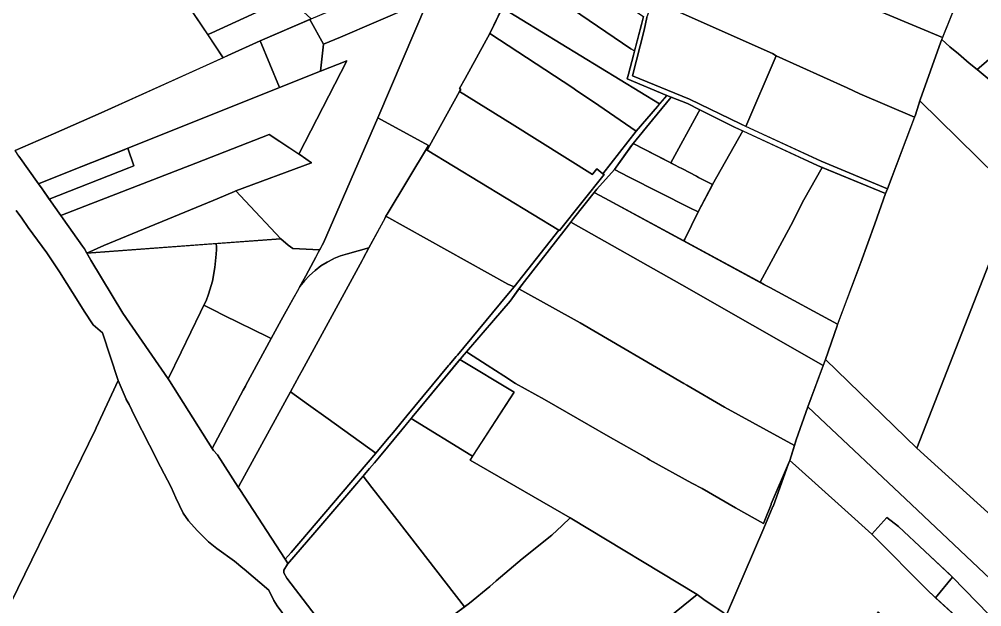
# Model space of a CAD drawing. Header units: metres. Extents: x 3 to 1005126, y 39 to 4383651.
# Drawn here: x 493853 to 494632, y 4368574 to 4369049 of the extents above; entities that cross this region are included whole.
import ezdxf

# ---------------------------------------------------------------- set-up
doc = ezdxf.new("R2010")
doc.units = ezdxf.units.M
doc.header["$MEASUREMENT"] = 0
doc.layers.add('TM_Llucmajor', color=7, linetype='Continuous')

msp = doc.modelspace()

# ---------------------------------------------------------------- linework, layer by layer
at = {"layer": 'TM_Llucmajor', "linetype": 'Continuous', "flags": 128}
for points in [[(494356.66, 4369045.26), (494351.11, 4369023.81), (494348.08, 4369025.61), (494260.3, 4369085.48), (494173.51, 4369142.97), (494146.79, 4369160.66), (494160.82, 4369169.22), (494169.5, 4369174.91), (494267.04, 4369111.41), (494358.3, 4369051.76), (494356.66, 4369045.26)], [(494721.47, 4369021.36), (494663.9, 4369039.13), (494628.4, 4369008.7), (494622.07, 4369014.04), (494613.28, 4369021.48), (494606.45, 4369027.25), (494599.8, 4369033.17), (494625.51, 4369097.14), (494637.45, 4369131.79), (494644.7, 4369145.97), (494678.52, 4369125.42), (494724.57, 4369090.79), (494727.37, 4369088.2), (494725.26, 4369085.19), (494742.7, 4369069.14), (494732.26, 4369045.97), (494721.47, 4369021.36)], [(494392.65, 4369118.42), (494393.42, 4369119.99), (494497.89, 4369077.41), (494507.15, 4369073.4), (494530.1, 4369064.08), (494600.44, 4369034.77), (494599.05, 4369031.31), (494582.46, 4368984.35), (494578.56, 4368971.97), (494577.88, 4368970.19), (494533.53, 4368989.18), (494523.19, 4368993.87), (494465.79, 4369019.91), (494462.91, 4369021.67), (494371.16, 4369062.63), (494368.81, 4369063.7), (494369.04, 4369064.23), (494366.63, 4369065.21), (494374.62, 4369083.07), (494378.26, 4369091.2), (494386.27, 4369107.45), (494392.65, 4369118.42)], [(494600.44, 4369034.77), (494530.1, 4369064.08), (494537.71, 4369078.87), (494545.98, 4369095.12), (494560.24, 4369123.5), (494625.51, 4369097.14), (494600.44, 4369034.77)], [(493993.3, 4369060.46), (494050.19, 4369087.56), (494070.56, 4369067.21), (494008.9, 4369038.51), (494005.54, 4369037.03), (493990.86, 4369059.1), (493993.3, 4369060.46)], [(494103.66, 4369055.9), (494123.7, 4369063.51), (494122.6, 4369064.78), (494143.37, 4369073.72), (494164, 4369083.1), (494165.5, 4369084.85), (494178.68, 4369090.42), (494170.72, 4369059.68), (494112.91, 4369034.97), (494099.19, 4369029.43), (494088.12, 4369049.21), (494089.41, 4369049.76), (494103.42, 4369055.8), (494103.66, 4369055.9)], [(494350.25, 4369020.49), (494346.27, 4369005.09), (494345.26, 4369001.2), (494377.34, 4368987.86), (494371.29, 4368980.87), (494244.07, 4369058.7), (494244.52, 4369059.61), (494260.3, 4369085.48), (494348.08, 4369025.61), (494351.11, 4369023.81), (494350.25, 4369020.49)], [(494008.9, 4369038.51), (494070.56, 4369067.21), (494089.41, 4369049.76), (494047.94, 4369031.89), (494021.9, 4369020.02), (494018.01, 4369018.27), (494005.54, 4369037.03), (494008.9, 4369038.51)], [(494099.19, 4369029.43), (494112.91, 4369034.97), (494170.72, 4369059.68), (494184.09, 4369065.39), (494183.47, 4369063.93), (494143.22, 4368969.55), (494099.2, 4368868.45), (494096.9, 4368864.11), (494096.16, 4368862.71), (494074.36, 4368863.89), (494070.75, 4368866.51), (494064.62, 4368871.56), (494035.93, 4368902.43), (494028.33, 4368910.6), (494089.46, 4368933.1), (494080.3, 4368939.62), (494079.18, 4368940.36), (494118.22, 4369015.89), (494096.79, 4369007.36), (494099.19, 4369029.43)], [(494358.9, 4369040.62), (494361.12, 4369050.95), (494363.87, 4369058.07), (494366.63, 4369065.21), (494369.04, 4369064.23), (494368.81, 4369063.7), (494371.16, 4369062.63), (494462.91, 4369021.67), (494465.79, 4369019.91), (494441.34, 4368962.74), (494437.04, 4368964.74), (494395.59, 4368984.77), (494349.53, 4369003.75), (494358.9, 4369040.62)], [(494371.29, 4368980.87), (494369.61, 4368978.93), (494352.39, 4368958.84), (494322.1, 4368979.56), (494303.36, 4368992.38), (494301.14, 4368993.9), (494233.82, 4369038.05), (494244.07, 4369058.7), (494371.29, 4368980.87)], [(494099.19, 4369029.43), (494096.79, 4369007.36), (494063.55, 4368994.17), (494047.94, 4369031.89), (494088.12, 4369049.21), (494099.19, 4369029.43)], [(494721.47, 4369021.36), (494719.08, 4369015.72), (494718.1, 4369013.7), (494692.1, 4368953.33), (494679.58, 4368964.79), (494664.7, 4368977.64), (494638.13, 4369000.59), (494628.4, 4369008.7), (494663.9, 4369039.13), (494721.47, 4369021.36)], [(493852.7, 4368938.64), (493849.64, 4368943.26), (493880.65, 4368956.79), (493919.21, 4368973.6), (494021.9, 4369020.02), (494047.94, 4369031.89), (494063.55, 4368994.17), (493942.94, 4368945.9), (493896.19, 4368927.17), (493868.56, 4368916.09), (493852.7, 4368938.64)], [(494317.33, 4368924.33), (494316.98, 4368923.9), (494251.91, 4368964.56), (494209.42, 4368991.11), (494210.44, 4368992.7), (494209.43, 4368993.35), (494213.93, 4369001.61), (494233.82, 4369038.05), (494301.14, 4368993.9), (494303.36, 4368992.38), (494322.1, 4368979.56), (494352.39, 4368958.84), (494325.53, 4368924.43), (494320.64, 4368928.4), (494317.33, 4368924.33)], [(494079.18, 4368940.36), (494055.34, 4368956.04), (493995.79, 4368932.96), (493906.09, 4368898.19), (493886.62, 4368890.63), (493880.62, 4368899.06), (493878.27, 4368902.37), (493877.2, 4368903.89), (493941.57, 4368929.23), (493945.73, 4368930.82), (493940.78, 4368945.04), (493942.94, 4368945.9), (494063.55, 4368994.17), (494096.79, 4369007.36), (494118.22, 4369015.89), (494079.18, 4368940.36)], [(494465.79, 4369019.91), (494523.19, 4368993.87), (494533.53, 4368989.18), (494577.88, 4368970.19), (494555.97, 4368912.26), (494502.33, 4368934.46), (494441.34, 4368962.74), (494465.79, 4369019.91)], [(494325.53, 4368924.43), (494352.39, 4368958.84), (494369.61, 4368978.93), (494377.34, 4368987.86), (494380.73, 4368986.32), (494365.56, 4368968.05), (494349.94, 4368949.01), (494334.79, 4368927.72), (494320.46, 4368911.9), (494301.78, 4368888.03), (494295.78, 4368880.36), (494260.01, 4368834.67), (494250.33, 4368821.29), (494211.58, 4368776.26), (494171.19, 4368727.28), (494162.65, 4368716.94), (494144.58, 4368695.08), (494140.61, 4368690.44), (494136.65, 4368685.8), (494133.83, 4368682.5), (494121.42, 4368667.99), (494090.68, 4368632.03), (494087.11, 4368627.92), (494070.03, 4368608.19), (494070.14, 4368609.27), (494068.17, 4368612.29), (494072.97, 4368617.79), (494107.31, 4368657.89), (494141.71, 4368698.07), (494150.95, 4368709.21), (494155.85, 4368715.11), (494166.74, 4368728.24), (494200.57, 4368768.99), (494201.07, 4368769.58), (494201.28, 4368769.83), (494203.81, 4368772.89), (494206.65, 4368776.3), (494207.68, 4368777.56), (494247.61, 4368825.67), (494253.6, 4368832.89), (494289.77, 4368878.62), (494290.29, 4368878.3), (494326.41, 4368923.72), (494325.53, 4368924.43)], [(494325.53, 4368924.43), (494326.41, 4368923.72), (494290.29, 4368878.3), (494289.77, 4368878.62), (494183.08, 4368943.59), (494184.97, 4368947.02), (494209.42, 4368991.11), (494251.91, 4368964.56), (494316.98, 4368923.9), (494317.33, 4368924.33), (494320.64, 4368928.4), (494325.53, 4368924.43)], [(494380.4, 4368933.2), (494349.94, 4368949.01), (494365.56, 4368968.05), (494380.73, 4368986.32), (494393.91, 4368981.15), (494403.95, 4368976.17), (494402.95, 4368974.34), (494380.4, 4368933.2)], [(494403.95, 4368976.17), (494407.69, 4368974.32), (494432.1, 4368962.23), (494438.77, 4368959.14), (494414.25, 4368915.61), (494404.03, 4368920.93), (494402.97, 4368921.48), (494401.27, 4368922.36), (494389.92, 4368928.25), (494386.54, 4368930.01), (494384.62, 4368931.01), (494380.4, 4368933.2), (494402.95, 4368974.34), (494403.95, 4368976.17)], [(494659.82, 4368907.05), (494579.72, 4368702.1), (494505.77, 4368773.88), (494515.05, 4368801.16), (494534.42, 4368852.47), (494545.65, 4368883.77), (494554.44, 4368908.26), (494555.97, 4368912.26), (494578.56, 4368971.97), (494582.18, 4368983.48), (494659.82, 4368907.05)], [(494118.6, 4368859.63), (494112.93, 4368857.87), (494107.56, 4368855.67), (494107.43, 4368855.61), (494102.15, 4368852.89), (494097.13, 4368849.71), (494092.41, 4368846.11), (494088.01, 4368842.11), (494083.98, 4368837.74), (494080.24, 4368833.1), (494085.03, 4368841.65), (494091.16, 4368853.24), (494099.2, 4368868.45), (494143.22, 4368969.55), (494184.34, 4368947.38), (494150.71, 4368891.59), (494135.99, 4368864.32), (494118.6, 4368859.63)], [(493921.33, 4368866.38), (493907.59, 4368860.21), (493905.75, 4368863.46), (493904.1, 4368865.82), (493888.51, 4368887.98), (493886.62, 4368890.63), (493906.09, 4368898.19), (493995.79, 4368932.96), (494055.34, 4368956.04), (494080.3, 4368939.62), (494089.46, 4368933.1), (494028.33, 4368910.6), (494027.81, 4368910.37), (494027.24, 4368910.12), (494013.28, 4368904.05), (494009.96, 4368902.69), (493921.33, 4368866.38)], [(494414.25, 4368915.61), (494438.77, 4368959.14), (494499.35, 4368931.14), (494503.12, 4368929.57), (494488.2, 4368903.37), (494477.71, 4368882.54), (494452.8, 4368836.49), (494391.01, 4368869.96), (494391.7, 4368871.36), (494402.67, 4368893.48), (494402.75, 4368893.63), (494414.25, 4368915.61)], [(493877.2, 4368903.89), (493871.39, 4368912.07), (493868.56, 4368916.09), (493896.19, 4368927.17), (493936.49, 4368943.32), (493940.78, 4368945.04), (493945.73, 4368930.82), (493941.57, 4368929.23), (493877.2, 4368903.89)], [(494289.77, 4368878.62), (494253.6, 4368832.89), (494248.54, 4368834.96), (494149.82, 4368889.94), (494150.71, 4368891.59), (494184.34, 4368947.38), (494184.97, 4368947.02), (494183.08, 4368943.59), (494289.77, 4368878.62)], [(494414.25, 4368915.61), (494413.84, 4368914.82), (494402.75, 4368893.63), (494402.67, 4368893.48), (494395.79, 4368896.77), (494346.18, 4368921.95), (494334.79, 4368927.72), (494348.6, 4368947.13), (494349.94, 4368949.01), (494384.62, 4368931.01), (494386.54, 4368930.01), (494389.92, 4368928.25), (494401.27, 4368922.36), (494402.97, 4368921.48), (494404.03, 4368920.93), (494414.25, 4368915.61)], [(494477.71, 4368882.54), (494488.2, 4368903.37), (494503.12, 4368929.57), (494554.44, 4368908.26), (494545.65, 4368883.77), (494534.42, 4368852.47), (494515.55, 4368802.49), (494515.51, 4368802.52), (494460.6, 4368832.26), (494456.4, 4368834.54), (494452.8, 4368836.49), (494477.71, 4368882.54)], [(494320.46, 4368911.9), (494334.79, 4368927.72), (494346.18, 4368921.95), (494395.79, 4368896.77), (494402.67, 4368893.47), (494391.7, 4368871.36), (494391.01, 4368869.96), (494327.07, 4368904.59), (494318.41, 4368909.28), (494320.46, 4368911.9)], [(493907.59, 4368860.21), (493921.33, 4368866.38), (494009.96, 4368902.69), (494013.28, 4368904.05), (494027.24, 4368910.12), (494027.81, 4368910.37), (494028.33, 4368910.6), (494035.93, 4368902.43), (494064.62, 4368871.56), (493907.59, 4368860.21)], [(494515.51, 4368802.52), (494515.55, 4368802.49), (494515.05, 4368801.16), (494505.77, 4368773.88), (494503.94, 4368769.05), (494389.42, 4368834.45), (494299.46, 4368885.06), (494301.78, 4368888.03), (494318.41, 4368909.28), (494327.07, 4368904.59), (494456.4, 4368834.54), (494460.6, 4368832.26), (494515.51, 4368802.52)], [(494792.95, 4368775.99), (494777.98, 4368735.88), (494775.02, 4368725.11), (494753.73, 4368671.52), (494735.74, 4368626.22), (494726.56, 4368600.19), (494717.58, 4368577.35), (494579.72, 4368702.1), (494659.82, 4368907.05), (494792.95, 4368775.99)], [(494148.84, 4368888.12), (494149.82, 4368889.94), (494248.54, 4368834.96), (494253.6, 4368832.89), (494252.06, 4368831.03), (494247.61, 4368825.67), (494207.68, 4368777.56), (494206.65, 4368776.3), (494203.81, 4368772.89), (494201.28, 4368769.83), (494201.07, 4368769.58), (494200.57, 4368768.99), (494166.74, 4368728.24), (494155.85, 4368715.11), (494150.95, 4368709.21), (494141.71, 4368698.07), (494103.11, 4368725.81), (494087.1, 4368737.32), (494072.45, 4368747.85), (494079.52, 4368760.8), (494081.88, 4368765.11), (494130.52, 4368854.2), (494131.34, 4368855.71), (494135.99, 4368864.32), (494147.74, 4368886.08), (494148.84, 4368888.12)], [(494503.94, 4368769.05), (494491.3, 4368735.66), (494482.03, 4368708.92), (494480.6, 4368704.36), (494424.01, 4368735.33), (494393.39, 4368753.2), (494390.94, 4368754.64), (494307.13, 4368803.59), (494257.48, 4368831.18), (494260.01, 4368834.67), (494295.78, 4368880.36), (494299.46, 4368885.06), (494389.42, 4368834.45), (494503.94, 4368769.05)], [(493907.59, 4368860.21), (494012.51, 4368867.79), (494012.62, 4368865.33), (494012.65, 4368864.84), (494012.65, 4368863.06), (494012.49, 4368859.39), (494011.37, 4368848.35), (494009.28, 4368837.44), (494006.26, 4368826.76), (494004.23, 4368821.43), (494002.49, 4368817.9), (493999.8, 4368812.37), (493984.01, 4368779.86), (493973.52, 4368758.25), (493936.74, 4368811.58), (493910.82, 4368854.51), (493907.59, 4368860.21)], [(494096.16, 4368862.71), (494091.16, 4368853.24), (494085.03, 4368841.65), (494064.95, 4368805.83), (494064.88, 4368805.7), (494057, 4368791.02), (494054.17, 4368792.4), (494018.9, 4368809.69), (494009.98, 4368814.15), (494002.49, 4368817.9), (494004.23, 4368821.43), (494006.26, 4368826.76), (494009.28, 4368837.44), (494011.37, 4368848.35), (494012.49, 4368859.39), (494012.65, 4368863.06), (494012.65, 4368864.84), (494012.62, 4368865.33), (494012.51, 4368867.79), (494064.62, 4368871.56), (494070.75, 4368866.51), (494074.36, 4368863.89), (494096.16, 4368862.71)], [(494118.6, 4368859.63), (494135.99, 4368864.32), (494131.34, 4368855.71), (494130.52, 4368854.2), (494081.88, 4368765.11), (494079.52, 4368760.8), (494072.45, 4368747.85), (494030.75, 4368671.41), (494030.26, 4368670.56), (494013.59, 4368696.71), (494010.22, 4368700.2), (494009.07, 4368702.03), (494034.31, 4368749.02), (494036.12, 4368752.39), (494036.53, 4368753.14), (494057, 4368791.02), (494064.88, 4368805.7), (494064.95, 4368805.83), (494074.16, 4368822.26), (494079.22, 4368831.29), (494080.24, 4368833.1), (494083.98, 4368837.74), (494088.01, 4368842.11), (494092.41, 4368846.11), (494097.13, 4368849.71), (494102.15, 4368852.89), (494107.43, 4368855.61), (494107.56, 4368855.67), (494112.93, 4368857.87), (494118.6, 4368859.63)], [(494456.64, 4368643.97), (494455.44, 4368641.25), (494432.93, 4368654), (494405.88, 4368669.62), (494397.5, 4368673.86), (494363.32, 4368692.83), (494361.33, 4368693.97), (494329.89, 4368711.95), (494313.78, 4368721.17), (494278.22, 4368741.51), (494254.82, 4368754.56), (494245.26, 4368760.74), (494231.67, 4368769.52), (494216.79, 4368779.12), (494214.97, 4368780.2), (494250.33, 4368821.29), (494257.48, 4368831.18), (494307.13, 4368803.59), (494390.94, 4368754.64), (494393.39, 4368753.2), (494424.01, 4368735.33), (494480.6, 4368704.36), (494476.84, 4368692.28), (494461.83, 4368657.07), (494461.62, 4368656.55), (494456.64, 4368643.97)], [(493974.59, 4368756.7), (493973.52, 4368758.25), (493984.01, 4368779.86), (493999.8, 4368812.37), (494002.49, 4368817.9), (494009.98, 4368814.15), (494018.9, 4368809.69), (494054.17, 4368792.4), (494057, 4368791.02), (494036.53, 4368753.14), (494036.12, 4368752.39), (494034.31, 4368749.02), (494009.07, 4368702.03), (493974.59, 4368756.7)], [(494253.52, 4368747.4), (494219.96, 4368695.67), (494218.51, 4368696.54), (494170.28, 4368726.18), (494171.19, 4368727.28), (494209.61, 4368773.87), (494253.52, 4368747.4)], [(494501.12, 4368726.43), (494491.3, 4368735.66), (494505.77, 4368773.88), (494579.72, 4368702.1), (494717.58, 4368577.35), (494708.19, 4368562.62), (494692.9, 4368545.51), (494570.44, 4368661.16), (494501.12, 4368726.43)], [(494031.49, 4368668.63), (494030.26, 4368670.56), (494030.75, 4368671.41), (494072.45, 4368747.85), (494087.1, 4368737.32), (494103.11, 4368725.81), (494141.71, 4368698.07), (494107.31, 4368657.89), (494072.97, 4368617.79), (494068.17, 4368612.29), (494031.49, 4368668.63)], [(494677.34, 4368527.13), (494608.57, 4368597.63), (494586.25, 4368618.76), (494564.71, 4368638.69), (494555.43, 4368646.16), (494543.15, 4368632.51), (494521.3, 4368652.2), (494481.38, 4368688.18), (494476.84, 4368692.28), (494482.03, 4368708.92), (494491.3, 4368735.66), (494501.12, 4368726.43), (494570.44, 4368661.16), (494692.9, 4368545.51), (494677.81, 4368527.65), (494677.59, 4368527.39), (494677.34, 4368527.13)], [(494132.27, 4368680.67), (494133.83, 4368682.5), (494136.65, 4368685.8), (494140.61, 4368690.44), (494144.58, 4368695.08), (494162.65, 4368716.94), (494170.28, 4368726.18), (494218.51, 4368696.54), (494219.96, 4368695.67), (494217.91, 4368692.52), (494298.91, 4368645.74), (494292.57, 4368639.63), (494284.27, 4368631.63), (494260.06, 4368612.67), (494239, 4368594.69), (494233.84, 4368590.28), (494217.43, 4368576.75), (494213.57, 4368573.79), (494168.85, 4368631.29), (494156.81, 4368646.75), (494143.38, 4368664.03), (494138.41, 4368670.42), (494131.3, 4368679.55), (494132.27, 4368680.67)], [(494475.74, 4368689.71), (494476.84, 4368692.28), (494481.38, 4368688.18), (494521.3, 4368652.2), (494543.15, 4368632.51), (494589.41, 4368586.05), (494666.21, 4368515.6), (494639.44, 4368479.8), (494548.44, 4368569.62), (494496.26, 4368489.75), (494494.25, 4368486.97), (494422.86, 4368561.03), (494439.82, 4368600.49), (494455.67, 4368637.38), (494463.19, 4368654.87), (494463.24, 4368654.98), (494475.74, 4368689.71)], [(494070.03, 4368608.19), (494087.11, 4368627.92), (494090.68, 4368632.03), (494121.42, 4368667.99), (494131.3, 4368679.55), (494138.41, 4368670.42), (494143.38, 4368664.03), (494156.81, 4368646.75), (494168.85, 4368631.29), (494213.57, 4368573.79), (494201.7, 4368564.7), (494201.02, 4368564.17), (494183.98, 4368551.12), (494153.05, 4368526.76), (494142.36, 4368518.9), (494135.72, 4368513.26), (494134.85, 4368512.53), (494112.64, 4368540.45), (494069.72, 4368596.97), (494067.18, 4368601.2), (494067.03, 4368603.36), (494070.03, 4368608.19)], [(494298.91, 4368645.74), (494401.79, 4368583.8), (494214.47, 4368431.97), (494210.99, 4368429.39), (494203.12, 4368423.54), (494194.52, 4368434.47), (494160.07, 4368479.48), (494137.2, 4368509.37), (494134.85, 4368512.53), (494135.72, 4368513.26), (494142.36, 4368518.9), (494153.05, 4368526.76), (494183.98, 4368551.12), (494201.02, 4368564.17), (494201.7, 4368564.7), (494217.43, 4368576.75), (494233.84, 4368590.28), (494239, 4368594.69), (494260.06, 4368612.67), (494284.27, 4368631.63), (494292.57, 4368639.63), (494298.91, 4368645.74)], [(494606.54, 4368599.55), (494608.57, 4368597.63), (494594.85, 4368581.06), (494593.36, 4368582.43), (494589.41, 4368586.05), (494543.15, 4368632.51), (494555.43, 4368646.16), (494564.71, 4368638.69), (494586.25, 4368618.76), (494606.54, 4368599.55)], [(494677.34, 4368527.13), (494666.21, 4368515.6), (494594.85, 4368581.06), (494608.57, 4368597.63), (494677.34, 4368527.13)], [(494371.37, 4368440.24), (494334.71, 4368355.42), (494333.43, 4368352.32), (494321.97, 4368324.56), (494310.19, 4368296.02), (494308.74, 4368297.61), (494280.16, 4368329.03), (494260.38, 4368352.22), (494246.05, 4368371.49), (494207.09, 4368418.48), (494203.12, 4368423.54), (494210.99, 4368429.39), (494214.47, 4368431.97), (494401.79, 4368583.8), (494408.29, 4368578.78), (494423.36, 4368568.76), (494425.57, 4368567.32), (494422.86, 4368561.03), (494371.37, 4368440.24)]]:
    msp.add_lwpolyline(points, close=True, dxfattribs=at)
for points in [[(493767.51, 4369076.88), (493904.55, 4369059.5), (493917.03, 4369059.89), (493929.84, 4369064.13), (493974.14, 4369084.24), (494018.01, 4369018.27), (494018.01, 4369018.27), (493919.21, 4368973.6), (493880.65, 4368956.79), (493849.64, 4368943.26)], [(494244.52, 4369059.61), (494233.82, 4369038.05), (494213.93, 4369001.61), (494209.43, 4368993.35), (494209.43, 4368993.35), (494210.44, 4368992.7), (494209.42, 4368991.11), (494184.97, 4368947.02), (494184.34, 4368947.38), (494143.22, 4368969.55), (494183.47, 4369063.93)], [(494361.12, 4369050.95), (494358.9, 4369040.62), (494358.9, 4369040.62), (494349.53, 4369003.75), (494395.59, 4368984.77), (494437.04, 4368964.74), (494502.33, 4368934.46), (494555.97, 4368912.26), (494554.44, 4368908.26), (494499.35, 4368931.14), (494432.1, 4368962.23), (494403.95, 4368976.17), (494393.91, 4368981.15), (494380.73, 4368986.32), (494377.34, 4368987.86), (494345.26, 4369001.2), (494346.27, 4369005.09), (494350.25, 4369020.49), (494356.66, 4369045.26), (494358.3, 4369051.76)], [(494659.82, 4368907.05), (494582.18, 4368983.48), (494582.46, 4368984.35), (494599.05, 4369031.31), (494599.8, 4369033.17), (494606.45, 4369027.25), (494606.45, 4369027.25), (494613.28, 4369021.48), (494622.07, 4369014.04), (494628.4, 4369008.7), (494638.13, 4369000.59)], [(493852.7, 4368938.64), (493868.56, 4368916.09), (493871.39, 4368912.07), (493878.27, 4368902.37), (493880.62, 4368899.06), (493886.62, 4368890.63), (493888.51, 4368887.98), (493904.1, 4368865.82), (493905.75, 4368863.46), (493910.82, 4368854.51), (493936.74, 4368811.58), (493973.52, 4368758.25), (493974.59, 4368756.7), (494009.07, 4368702.03), (494010.22, 4368700.2), (494013.59, 4368696.71), (494030.26, 4368670.56), (494031.49, 4368668.63), (494068.17, 4368612.29), (494070.14, 4368609.27), (494070.03, 4368608.19), (494067.03, 4368603.36), (494067.18, 4368601.2), (494069.72, 4368596.97), (494112.64, 4368540.45)], [(493850.58, 4368894.52), (493854.93, 4368888.33), (493860.12, 4368880.93), (493875.27, 4368860.29), (493885.4, 4368845.03), (493902.05, 4368818.76), (493905.55, 4368813.24), (493912.84, 4368802.1), (493920.35, 4368795.54), (493932.91, 4368757.07), (493933, 4368756.85), (493915.31, 4368718.61), (493914.66, 4368717.27), (493822.85, 4368530.04)], [(494079.74, 4368549.91), (494061.64, 4368574.65), (494059.07, 4368578.96), (494054.93, 4368587.3), (494034.97, 4368604.09), (494034.01, 4368604.9), (494027.14, 4368610.68), (494012.94, 4368620.84), (494006.2, 4368626.23), (493997.04, 4368635.57), (493989.94, 4368643.46), (493985.55, 4368649.69), (493979.71, 4368661.89), (493975.94, 4368670.7), (493967.36, 4368686.95), (493958.42, 4368704.57), (493946.37, 4368728.3), (493942.06, 4368737.55), (493939.64, 4368741.68), (493939.58, 4368741.83), (493933, 4368756.85), (493932.91, 4368757.07), (493920.35, 4368795.54), (493912.84, 4368802.1), (493905.55, 4368813.24), (493902.05, 4368818.76), (493885.4, 4368845.03), (493875.27, 4368860.29), (493860.12, 4368880.93), (493854.93, 4368888.33), (493850.58, 4368894.52)], [(494423.36, 4368568.76), (494408.29, 4368578.78), (494401.79, 4368583.8), (494298.91, 4368645.74), (494217.91, 4368692.52), (494253.52, 4368747.4), (494209.61, 4368773.87), (494210.13, 4368774.51), (494211.58, 4368776.26), (494214.97, 4368780.2), (494216.79, 4368779.12), (494231.67, 4368769.52), (494245.26, 4368760.74), (494254.82, 4368754.56), (494278.22, 4368741.51), (494313.78, 4368721.17), (494329.89, 4368711.95), (494361.33, 4368693.97), (494363.32, 4368692.83), (494397.5, 4368673.86), (494405.88, 4368669.62), (494432.93, 4368654), (494455.44, 4368641.25), (494455.44, 4368641.25), (494456.64, 4368643.97), (494461.62, 4368656.55), (494461.83, 4368657.07), (494475.74, 4368689.71), (494463.24, 4368654.98), (494463.19, 4368654.87), (494455.67, 4368637.38), (494439.82, 4368600.49), (494425.57, 4368567.32)], [(493822.85, 4368530.04), (493914.66, 4368717.27), (493915.31, 4368718.61), (493933, 4368756.85), (493939.58, 4368741.83), (493939.64, 4368741.68), (493942.06, 4368737.55), (493946.37, 4368728.3), (493958.42, 4368704.57), (493967.36, 4368686.95), (493975.94, 4368670.7), (493979.71, 4368661.89), (493985.55, 4368649.69), (493989.94, 4368643.46), (493997.04, 4368635.57), (494006.2, 4368626.23), (494012.94, 4368620.84), (494027.14, 4368610.68), (494034.01, 4368604.9), (494034.97, 4368604.09), (494054.93, 4368587.3), (494059.07, 4368578.96), (494061.64, 4368574.65), (494079.74, 4368549.91)]]:
    msp.add_lwpolyline(points, dxfattribs=at)

doc.saveas('drawing.dxf')
